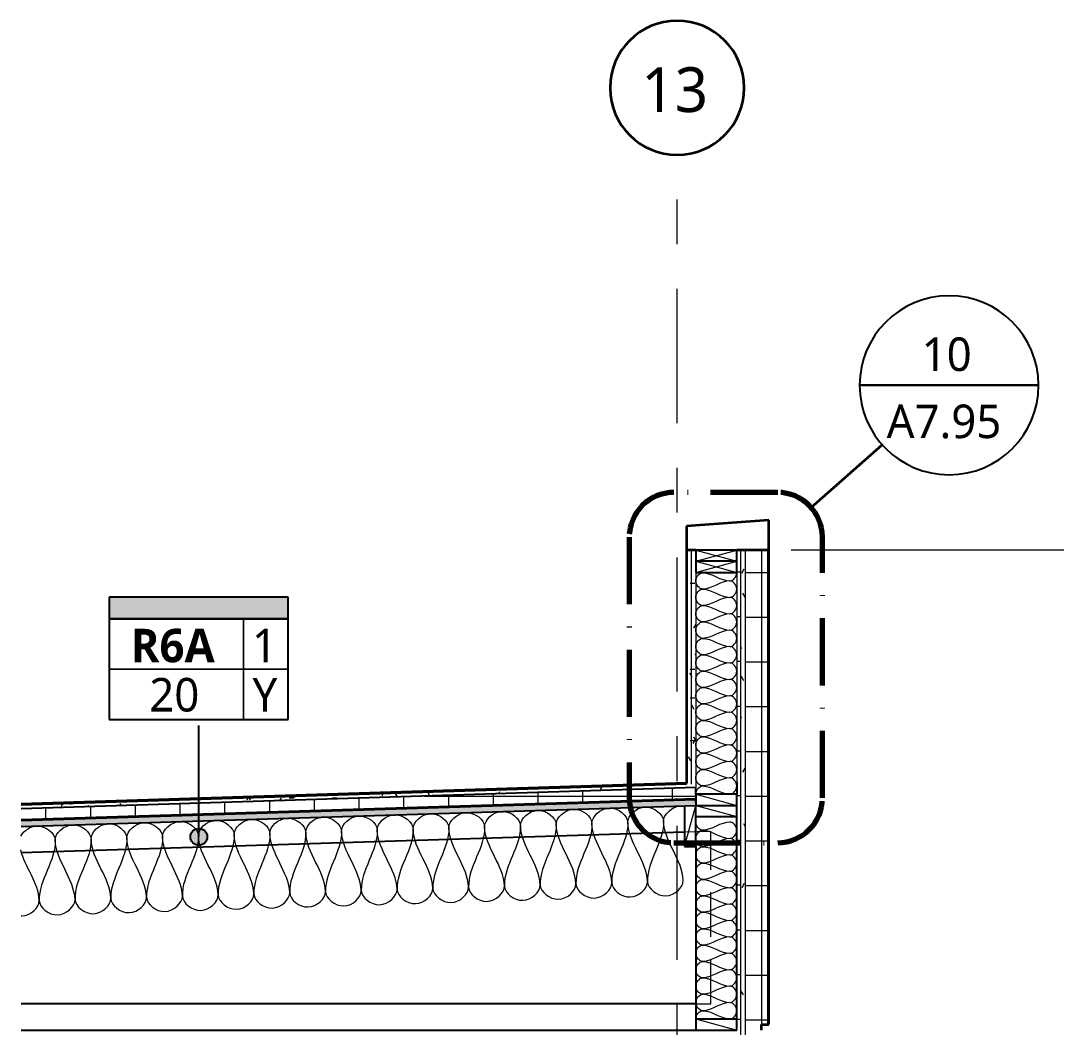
# Model space of a CAD drawing. Header units: inches. Extents: x 6 to 8416, y -388 to 6104.
# Drawn here: x 300.5 to 439.4, y 5969 to 6104 of the extents above; entities that cross this region are included whole.
import ezdxf

# ---------------------------------------------------------------- set-up
doc = ezdxf.new("R2010")
doc.units = ezdxf.units.IN
doc.header["$MEASUREMENT"] = 0
for name, pattern in [('Center 3_8_', [36, 18, -6, 6, -6]), ('Dash Dot 3_16_', [15, 9, -3, 0, -3]), ('Hidden 1_8_', [9, 6, -3])]:
    doc.linetypes.add(name, pattern=pattern)
for name, color, linetype, lineweight in [('A-ANNO-DIMS', 211, 'Continuous', 13), ('A-ANNO-DIMS-48', 211, 'Continuous', 13), ('A-ANNO-NOTE', 131, 'Continuous', 18), ('A-ANNO-SYMB', 150, 'Continuous', 13), ('A-DETL', 90, 'Continuous', 13), ('A-DETL-GENF', 92, 'Continuous', 13), ('A-ROOF', 132, 'Continuous', 18), ('A-ROOF-IDEN', 132, 'Continuous', 25), ('A-ROOF-PATT', 132, 'Continuous', 35), ('A-WALL', 113, 'Continuous', 25), ('A-WALL-PATT', 111, 'Continuous', 35), ('S-GRID', 1, 'Continuous', 13), ('S-GRID-IDEN', 1, 'Continuous', 35)]:
    doc.layers.add(name, color=color, linetype=linetype, lineweight=lineweight)
doc.styles.add('Open Sans_2', font='OpenSans-Regular.ttf', dxfattribs={"height": 6})
doc.styles.add('Open Sans_3', font='OpenSans-Regular.ttf', dxfattribs={"height": 4.5})
doc.styles.add('Open Sans_5', font='OpenSans-Regular.ttf', dxfattribs={"width": 0.88, "height": 4.5})
doc.styles.add('Open Sans_B', font='OpenSans-Bold.ttf', dxfattribs={"height": 4.5})
doc.dimstyles.new('Linear_-_3_32_', dxfattribs={"dimscale": 12, "dimtxt": 4.83561, "dimasz": 0.375, "dimexe": 0.375, "dimexo": 0.25, "dimgap": 0.125, "dimtad": 1, "dimdec": 8, "dimrnd": 0.003906, "dimzin": 3, "dimdsep": 46, "dimlunit": 4, "dimtxsty": 'Open Sans_5', "dimblk1": 'OBLIQUE', "dimblk2": 'OBLIQUE', "dimsah": 1, "dimcen": 0.09, "dimdle": 0.375, "dimadec": 3, "dimazin": 2, "dimtfac": 1, "dimtdec": 4, "dimtix": 1, "dimtmove": 0, "dimatfit": 3, "dimfxl": 1, "dimtvp": 1, "dimtfill": 1, "dimfrac": 2, "dimtolj": 1, "dimtzin": 0, "dimarcsym": 2})
pattern_1 = [(0, (441.926, 3018), (7.68, 1.92), [0.6336, -5.126, 0.6336, -5.126, -30.72]), (0, (441.926, 3018), (7.68, 1.92), [-11.52, 0.6336, -10.886, 0.6336, -5.126, -13.44]), (0, (441.926, 3018), (7.68, 1.92), [-28.8, 0.6336, -3.206, 0.6336, -8.966]), (120, (444.806, 3018.96), (-5.5027688, 5.6910751), [0.6336, -5.126, 0.6336, -5.126, -30.72]), (120, (444.806, 3018.96), (-5.5027688, 5.6910751), [-11.52, 0.6336, -10.886, 0.6336, -5.126, -13.44]), (120, (444.806, 3018.96), (-5.5027688, 5.6910751), [-28.8, 0.6336, -3.206, 0.6336, -8.966]), (240, (445.766, 3022.8), (-2.1772312, -7.6110751), [0.6336, -5.126, 0.6336, -5.126, -30.72]), (240, (445.766, 3022.8), (-2.1772312, -7.6110751), [-11.52, 0.6336, -10.886, 0.6336, -5.126, -13.44]), (240, (445.766, 3022.8), (-2.1772312, -7.6110751), [-28.8, 0.6336, -3.206, 0.6336, -8.966])]
pattern_2 = [(0, (441.926, 3018), (0, 60), [60, 0, 0, 0]), (284.036, (482.726, 3030), (59.99915, -180.000494), [12.369, -235.017]), (284.036, (480.326, 3030), (59.99915, -180.000494), [12.369, -235.017]), (284.036, (477.926, 3030), (59.99915, -180.000494), [12.369, -235.017]), (284.036, (446.726, 3042), (59.99915, -180.000494), [12.369, -235.017]), (284.036, (444.326, 3042), (59.99915, -180.000494), [12.369, -235.017]), (284.036, (441.926, 3042), (59.99915, -180.000494), [12.369, -235.017]), (284.036, (464.726, 3054), (59.99915, -180.000494), [12.369, -235.017]), (284.036, (462.326, 3054), (59.99915, -180.000494), [12.369, -235.017]), (284.036, (459.926, 3054), (59.99915, -180.000494), [12.369, -235.017]), (284.036, (482.726, 3066), (59.99915, -180.000494), [12.369, -235.017]), (284.036, (480.326, 3066), (59.99915, -180.000494), [12.369, -235.017]), (284.036, (477.926, 3066), (59.99915, -180.000494), [12.369, -235.017]), (284.036, (446.726, 3078), (59.99915, -180.000494), [12.369, -235.017]), (284.036, (444.326, 3078), (59.99915, -180.000494), [12.369, -235.017]), (284.036, (441.926, 3078), (59.99915, -180.000494), [12.369, -235.017]), (0, (441.926, 3024), (0, 60), [60, 0, 0, 0]), (0, (441.926, 3030), (0, 60), [60, 0, 0, 0]), (0, (441.926, 3036), (0, 60), [60, 0, 0, 0]), (0, (441.926, 3042), (0, 60), [60, 0, 0, 0]), (0, (441.926, 3048), (0, 60), [60, 0, 0, 0]), (0, (441.926, 3054), (0, 60), [60, 0, 0, 0]), (0, (441.926, 3060), (0, 60), [60, 0, 0, 0]), (0, (441.926, 3066), (0, 60), [60, 0, 0, 0]), (0, (441.926, 3072), (0, 60), [60, 0, 0, 0])]
pattern_3 = [(0, (441.926, 3018), (0, 6), []), (90, (441.926, 3018), (-6, 4e-16), [])]

# ---------------------------------------------------------------- blocks, each defined once
blk = doc.blocks.new('06 Nominal Cut Lumber-Top-AM - 4_ W-20165386-WALL SECTION - LOBBY CANOPY')
at = {"layer": 'A-DETL-GENF', "lineweight": 25}
for p, q in [((3815.5, 5972.125), (3725.032, 5972.125)), ((3725.032, 5968.625), (3815.5, 5968.625))]:
    blk.add_line(p, q, dxfattribs=at)
blk = doc.blocks.new('06 Nominal Cut Lumber-Top-AM - 4_ W-20165518-WALL SECTION - LOBBY CANOPY')
at = {"layer": 'A-DETL-GENF', "lineweight": 25}
blk.add_line((3725.03, 5992.44), (3814, 5995.22), dxfattribs=at)
blk = doc.blocks.new('06 Nominal Cut Lumber-Blocking-Section-AM1 - 2x6 Blocking-16986166-WALL SECTION - LOBBY CANOPY')
at = {"layer": 'A-DETL-GENF', "lineweight": 25}
for p, q in [((3815.5, 5970.125), (3815.5, 5968.625)), ((3821, 5968.625), (3821, 5970.125)), ((3815.5, 5968.625), (3821, 5968.625))]:
    blk.add_line(p, q, dxfattribs=at)
at = {"layer": 'A-DETL-GENF'}
blk.add_line((3815.5, 5970.125), (3821, 5968.625), dxfattribs=at)
blk = doc.blocks.new('06 Nominal Cut Lumber-Top-AM - 6_ W-20154921-WALL SECTION - LOBBY CANOPY')
at = {"layer": 'A-DETL-GENF', "lineweight": 25}
for p, q in [((3821, 5970.12), (3821, 5997.26)), ((3815.5, 5993.26), (3815.5, 5970.12)), ((3815.5, 5970.12), (3821, 5970.12))]:
    blk.add_line(p, q, dxfattribs=at)
blk = doc.blocks.new('06 Nominal Cut Lumber-Blocking-Section-AM1 - 2x6 Blocking-V46-WALL SECTION - LOBBY CANOPY')
at = {"layer": 'A-DETL-GENF'}
blk.add_line((3815.5, 5998.76), (3821, 5997.26), dxfattribs=at)
at = {"layer": 'A-DETL-GENF', "lineweight": 25}
for p, q in [((3821, 5997.26), (3821, 5998.76)), ((3815.5, 5997.26), (3821, 5997.26))]:
    blk.add_line(p, q, dxfattribs=at)
blk = doc.blocks.new('06 Nominal Cut Lumber-Blocking-Section-AM1 - 2x6 Blocking-V47-WALL SECTION - LOBBY CANOPY')
at = {"layer": 'A-DETL-GENF', "lineweight": 25}
for p, q in [((3815.5, 6000.26), (3815.5, 5998.76)), ((3821, 6000.26), (3815.5, 6000.26)), ((3821, 5998.76), (3821, 6000.26)), ((3815.5, 5998.76), (3821, 5998.76))]:
    blk.add_line(p, q, dxfattribs=at)
at = {"layer": 'A-DETL-GENF'}
blk.add_line((3815.5, 6000.26), (3821, 5998.76), dxfattribs=at)
blk = doc.blocks.new('06 Nominal Cut Lumber-Blocking-Section-AM1 - 2x6 Blocking-V48-WALL SECTION - LOBBY CANOPY')
at = {"layer": 'A-DETL-GENF'}
blk.add_line((3814, 5993.26), (3815.5, 5998.76), dxfattribs=at)
at = {"layer": 'A-DETL-GENF', "lineweight": 25}
for p, q in [((3814, 5998.72), (3814, 5993.26)), ((3815.5, 5993.26), (3815.5, 5998.76)), ((3814, 5993.26), (3815.5, 5993.26))]:
    blk.add_line(p, q, dxfattribs=at)
blk = doc.blocks.new('06 Plywood-Roof Sheathing-Section-AM - 3_4_-20165466-WALL SECTION - LOBBY CANOPY')
at = {"layer": 'A-DETL-GENF'}
h = blk.add_hatch(dxfattribs=at)
h.set_pattern_fill('FP_19', color=256, style=0, pattern_type=2)
h.set_pattern_definition([(1.79, (3675.581, 5993.991), (-0.062473, 1.999024), [2, 0, 0, 0]), (1.79, (3675.581, 5993.991), (-0.062473, 1.999024), [-2, 0, 0, 0, 0]), (285.826, (3676.928, 5994.434), (2.1863683, -5.9346992), [0.412, -7.834]), (285.826, (3676.848, 5994.431), (2.1863683, -5.9346992), [0.412, -7.834]), (285.826, (3676.768, 5994.429), (2.1863683, -5.9346992), [0.412, -7.834]), (285.826, (3675.716, 5994.796), (2.1863683, -5.9346992), [0.412, -7.834]), (285.826, (3675.636, 5994.794), (2.1863683, -5.9346992), [0.412, -7.834]), (285.826, (3675.556, 5994.791), (2.1863683, -5.9346992), [0.412, -7.834]), (285.826, (3676.303, 5995.215), (2.1863683, -5.9346992), [0.412, -7.834]), (285.826, (3676.223, 5995.212), (2.1863683, -5.9346992), [0.412, -7.834]), (285.826, (3676.143, 5995.21), (2.1863683, -5.9346992), [0.412, -7.834]), (285.826, (3676.89, 5995.633), (2.1863683, -5.9346992), [0.412, -7.834]), (285.826, (3676.81, 5995.631), (2.1863683, -5.9346992), [0.412, -7.834]), (285.826, (3676.73, 5995.628), (2.1863683, -5.9346992), [0.412, -7.834]), (285.826, (3675.678, 5995.996), (2.1863683, -5.9346992), [0.412, -7.834]), (285.826, (3675.598, 5995.993), (2.1863683, -5.9346992), [0.412, -7.834]), (285.826, (3675.518, 5995.991), (2.1863683, -5.9346992), [0.412, -7.834]), (1.79, (3675.575, 5994.191), (-0.062473, 1.999024), [2, 0, 0, 0]), (1.79, (3675.575, 5994.191), (-0.062473, 1.999024), [-2, 0, 0, 0, 0]), (1.79, (3675.568, 5994.391), (-0.062473, 1.999024), [2, 0, 0, 0]), (1.79, (3675.568, 5994.391), (-0.062473, 1.999024), [-2, 0, 0, 0, 0]), (1.79, (3675.562, 5994.591), (-0.062473, 1.999024), [2, 0, 0, 0]), (1.79, (3675.562, 5994.591), (-0.062473, 1.999024), [-2, 0, 0, 0, 0]), (1.79, (3675.556, 5994.791), (-0.062473, 1.999024), [2, 0, 0, 0]), (1.79, (3675.556, 5994.791), (-0.062473, 1.999024), [-2, 0, 0, 0, 0]), (1.79, (3675.55, 5994.991), (-0.062473, 1.999024), [2, 0, 0, 0]), (1.79, (3675.55, 5994.991), (-0.062473, 1.999024), [-2, 0, 0, 0, 0]), (1.79, (3675.543, 5995.191), (-0.062473, 1.999024), [2, 0, 0, 0]), (1.79, (3675.543, 5995.191), (-0.062473, 1.999024), [-2, 0, 0, 0, 0]), (1.79, (3675.537, 5995.391), (-0.062473, 1.999024), [2, 0, 0, 0]), (1.79, (3675.537, 5995.391), (-0.062473, 1.999024), [-2, 0, 0, 0, 0]), (1.79, (3675.531, 5995.591), (-0.062473, 1.999024), [2, 0, 0, 0]), (1.79, (3675.531, 5995.591), (-0.062473, 1.999024), [-2, 0, 0, 0, 0]), (1.79, (3675.525, 5995.791), (-0.062473, 1.999024), [2, 0, 0, 0]), (1.79, (3675.525, 5995.791), (-0.062473, 1.999024), [-2, 0, 0, 0, 0])])
h.paths.add_polyline_path([(3725.03, 5995.94), (3815.5, 5998.76), (3815.48, 5999.51), (3725.03, 5996.69)])
at = {"layer": 'A-DETL-GENF', "lineweight": 25}
for p, q in [((3815.48, 5999.51), (3725.03, 5996.69)), ((3725.03, 5995.94), (3815.5, 5998.76)), ((3815.48, 5999.51), (3815.5, 5998.76))]:
    blk.add_line(p, q, dxfattribs=at)
blk = doc.blocks.new('06 Nominal Cut Lumber-Section-AM1 - 2x6 Section-V49-WALL SECTION - LOBBY CANOPY')
at = {"layer": 'A-DETL-GENF', "lineweight": 25}
for p, q in [((3815.5, 6033), (3815.5, 6031.5)), ((3821, 6033), (3815.5, 6033)), ((3821, 6031.5), (3821, 6033))]:
    blk.add_line(p, q, dxfattribs=at)
at = {"layer": 'A-DETL-GENF'}
for p, q in [((3815.5, 6033), (3821, 6031.5)), ((3815.5, 6031.5), (3821, 6033))]:
    blk.add_line(p, q, dxfattribs=at)
blk = doc.blocks.new('06 Nominal Cut Lumber-Section-AM1 - 2x6 Section-V36-WALL SECTION - LOBBY CANOPY')
at = {"layer": 'A-DETL-GENF', "lineweight": 25}
for p, q in [((3815.5, 5733.125), (3815.5, 5731.625)), ((3821, 5733.125), (3815.5, 5733.125)), ((3821, 5731.625), (3821, 5733.125)), ((3815.5, 5731.625), (3821, 5731.625))]:
    blk.add_line(p, q, dxfattribs=at)
at = {"layer": 'A-DETL-GENF'}
for p, q in [((3815.5, 5733.125), (3821, 5731.625)), ((3815.5, 5731.625), (3821, 5733.125))]:
    blk.add_line(p, q, dxfattribs=at)
blk = doc.blocks.new('Grid - AN Grid Head-AM-799031-WALL SECTION - LOBBY CANOPY')
at = {"layer": 'S-GRID-IDEN'}
for start, end in [(0, 180), (180, 0)]:
    blk.add_arc((3813, 6095), 9, start, end, dxfattribs=at)
blk = doc.blocks.new('ASM TAG - Roof-AM - Assembly-1637883-WALL SECTION - LOBBY CANOPY')
at = {"layer": 'A-ROOF-IDEN', "lineweight": 13}
blk.add_hatch(color=256, dxfattribs=at).paths.add_polyline_path([(3760.86, 6026.7), (3760.86, 6023.78), (3736.86, 6023.78), (3736.86, 6026.7)])
blk.add_hatch(color=256, dxfattribs=at).paths.add_polyline_path([(3760.86, 6026.7), (3760.86, 6023.78), (3736.86, 6023.78), (3736.86, 6026.7)])
at = {"layer": 'A-ROOF-IDEN'}
for p, q in [((3760.86, 6026.7), (3736.86, 6026.7)), ((3736.86, 6026.7), (3736.86, 6023.78)), ((3760.86, 6026.7), (3736.86, 6026.7)), ((3736.86, 6026.7), (3736.86, 6023.78)), ((3760.86, 6023.78), (3760.86, 6026.7)), ((3760.86, 6023.78), (3760.86, 6026.7)), ((3736.86, 6023.78), (3760.86, 6023.78)), ((3736.86, 6023.78), (3760.86, 6023.78)), ((3754.86, 6023.78), (3736.86, 6023.78)), ((3736.86, 6023.78), (3736.86, 6017.03)), ((3736.86, 6023.78), (3736.86, 6010.28)), ((3760.86, 6023.78), (3754.86, 6023.78)), ((3760.86, 6017.03), (3760.86, 6023.78)), ((3760.86, 6010.28), (3760.86, 6023.78)), ((3736.86, 6017.03), (3736.86, 6010.28)), ((3760.86, 6010.28), (3760.86, 6017.03)), ((3736.86, 6010.28), (3754.86, 6010.28)), ((3736.86, 6010.28), (3760.86, 6010.28)), ((3754.86, 6010.28), (3760.86, 6010.28))]:
    blk.add_line(p, q, dxfattribs=at)
at = {"layer": 'A-ROOF-IDEN', "lineweight": 13}
for p, q in [((3754.86, 6017.03), (3754.86, 6023.78)), ((3754.86, 6023.78), (3754.86, 6017.03)), ((3754.86, 6010.28), (3754.86, 6023.78)), ((3736.86, 6017.03), (3754.86, 6017.03)), ((3754.86, 6017.03), (3736.86, 6017.03)), ((3736.86, 6017.03), (3760.86, 6017.03)), ((3754.86, 6010.28), (3754.86, 6017.03)), ((3754.86, 6017.03), (3760.86, 6017.03)), ((3760.86, 6017.03), (3754.86, 6017.03)), ((3754.86, 6017.03), (3754.86, 6010.28))]:
    blk.add_line(p, q, dxfattribs=at)
blk = doc.blocks.new('Drafting View - CDs-920680-WALL SECTION - LOBBY CANOPY')
at = {"layer": 'A-ANNO-NOTE', "lineweight": 25}
for p, q in [((3837.46, 6055.1), (3861.46, 6055.1)), ((3861.46, 6055.1), (3837.46, 6055.1))]:
    blk.add_line(p, q, dxfattribs=at)
for start, end in [(0, 180), (180, 0)]:
    blk.add_arc((3849.46, 6055.1), 12, start, end, dxfattribs=at)
blk = doc.blocks.new('DIMBLOCK7-WALL SECTION - LOBBY CANOPY')
at = {"layer": 'A-ANNO-DIMS-48'}
for p, q in [((533.93, 6037.5), (533.93, 5992.5)), ((533.93, 6033), (403.87, 6033)), ((533.93, 6033), (538.43, 6033)), ((533.93, 5997), (526.69, 5997)), ((533.93, 5997), (538.43, 5997))]:
    blk.add_line(p, q, dxfattribs=at)
at = {"layer": 'A-ANNO-DIMS-48', "lineweight": 50}
for p, q in [((533.93, 6033), (531.68, 6035.25)), ((533.93, 6033), (536.18, 6030.75)), ((533.93, 5997), (531.68, 5999.25)), ((533.93, 5997), (536.18, 5994.75))]:
    blk.add_line(p, q, dxfattribs=at)
at = {"layer": 'A-ANNO-DIMS-48', "color": 0, "insert": (526.38, 6007.96), "char_height": 4.5, "width": 16.8901, "attachment_point": 1, "rotation": 90, "line_spacing_factor": 1.151336, "style": 'Open Sans_5', "bg_fill": 3, "box_fill_scale": 1.25, "bg_fill_color": 256, "bg_fill_true_color": 13158600, "bg_fill_transparency": 0}
blk.add_mtext('3\' - 0"', dxfattribs=at)
blk = doc.blocks.new('_Oblique')
at = {"color": 0, "linetype": 'ByBlock', "lineweight": -2}
blk.add_line((-0.5, -0.5), (0.5, 0.5), dxfattribs=at)

msp = doc.modelspace()

# ---------------------------------------------------------------- hatches: boundary and pattern name
at = {"layer": 'A-ROOF-IDEN'}
h = msp.add_hatch(color=256, dxfattribs=at)
edge = h.paths.add_edge_path()
edge.add_arc((324.42539914, 5994.53415401), 1.125, 0, 360)
at = {"layer": 'A-ROOF-PATT'}
msp.add_hatch(color=256, dxfattribs=at).paths.add_polyline_path([(300.59396077, 5998.81343898), (389.81196077, 6001.60150148), (389.81196077, 6001.7265625), (300.59396077, 5998.93603551), (300.59396077, 5998.84795621)])
at = {"layer": 'A-ROOF-PATT', "lineweight": 13}
h = msp.add_hatch(dxfattribs=at)
h.set_pattern_fill('FP_16', color=256, style=0, pattern_type=2)
h.set_pattern_definition(pattern_1)
h.paths.add_polyline_path([(300.59396077, 5998.3131949), (390.43696077, 6001.12078865), (390.43696077, 6001.62103273), (300.59396077, 5998.81343898), (300.59396077, 5998.67537007)])
h = msp.add_hatch(dxfattribs=at)
h.set_pattern_fill('FP_14', color=256, style=0, pattern_type=2)
h.set_pattern_definition(pattern_3)
h.paths.add_polyline_path([(300.59396077, 5996.81246266), (391.06196077, 5999.63958766), (391.06196077, 6001.1403199), (300.59396077, 5998.3131949), (300.59396077, 5997.89689143)])
h = msp.add_hatch(dxfattribs=at)
h.set_pattern_fill('FP_15', color=256, style=0, pattern_type=2)
h.set_pattern_definition(pattern_2)
h.paths.add_polyline_path([(391.06196077, 5998.76416051), (391.06196077, 5999.51452664), (391.0385347, 5999.51379457), (391.05835294, 5998.87961079)])
at = {"layer": 'A-WALL-PATT', "lineweight": 13}
h = msp.add_hatch(dxfattribs=at)
h.set_pattern_fill('FP_16', color=256, style=0, pattern_type=2)
h.set_pattern_definition(pattern_1)
h.paths.add_polyline_path([(389.81196077, 6001.60150148), (390.43696077, 6001.62103273), (390.43696077, 6033), (389.81196077, 6033), (389.81196077, 6001.7265625)])
h = msp.add_hatch(dxfattribs=at)
h.set_pattern_fill('FP_16', color=256, style=0, pattern_type=2)
h.set_pattern_definition(pattern_1)
h.paths.add_polyline_path([(390.43696077, 6001.12078865), (391.06196077, 6001.1403199), (391.06196077, 6033), (390.43696077, 6033), (390.43696077, 6001.62103273)])
h = msp.add_hatch(dxfattribs=at)
h.set_pattern_fill('FP_15', color=256, style=0, pattern_type=2)
h.set_pattern_definition(pattern_2)
h.paths.add_polyline_path([(397.06196077, 5968.625), (397.06196077, 6033), (396.56196077, 6033), (396.56196077, 5968.625)])
h = msp.add_hatch(dxfattribs=at)
h.set_pattern_fill('FP_16', color=256, style=0, pattern_type=2)
h.set_pattern_definition(pattern_1)
h.paths.add_polyline_path([(397.68696077, 5968.625), (397.68696077, 6033), (397.06196077, 6033), (397.06196077, 5968.625)])
h = msp.add_hatch(dxfattribs=at)
h.set_pattern_fill('FP_14', color=256, style=0, pattern_type=2)
h.set_pattern_definition(pattern_3)
h.paths.add_polyline_path([(399.87446077, 5968.625), (399.87446077, 5969.375), (400.68696077, 5969.375), (400.68696077, 6033), (397.68696077, 6033), (397.68696077, 5968.625), (399.32996077, 5968.625)])
h = msp.add_hatch(dxfattribs=at)
h.set_pattern_fill('FP_16', color=256, style=0, pattern_type=2)
h.set_pattern_definition(pattern_1)
h.paths.add_polyline_path([(400.87446077, 5969.375), (400.87446077, 6033), (400.68696077, 6033), (400.68696077, 5969.375)])

# ---------------------------------------------------------------- linework, layer by layer
at = {"layer": 'A-ANNO-SYMB', "lineweight": 35}
msp.add_line((406.53238574, 6038.7139281), (416.03992943, 6047.13988098), dxfattribs=at)
at = {"layer": 'A-ANNO-SYMB', "linetype": 'Dash Dot 3_16_', "lineweight": 70}
for p, q in [((402.04202557, 6040.73439727), (388.13021716, 6040.73439727)), ((382.13021716, 6034.73439727), (382.13021716, 5999.75891058)), ((408.04202557, 5999.75891058), (408.04202557, 6034.73439727)), ((388.13021716, 5993.75891058), (402.04202557, 5993.75891058))]:
    msp.add_line(p, q, dxfattribs=at)
for centre, start, end in [((388.13021716, 6034.73439727), 90, 180), ((402.04202557, 6034.73439727), 0, 90), ((388.13021716, 5999.75891058), 180, 270), ((402.04202557, 5999.75891058), 270, 0)]:
    msp.add_arc(centre, 6, start, end, dxfattribs=at)
at = {"layer": 'A-DETL', "linetype": 'Hidden 1_8_'}
for p, q in [((389.44650725, 5995.21196902), (393.06196077, 5995.32495195)), ((393.06196077, 5972.125), (393.06196077, 5995.32495195)), ((391.06196077, 5972.125), (393.06196077, 5972.125))]:
    msp.add_line(p, q, dxfattribs=at)
at = {"layer": 'A-DETL'}
for points in [[(391.97862743, 6027.76416051), (391.54650662, 6027.76416051), (390.57741491, 6028.86416051), (391.54650662, 6029.96416051), (391.97862743, 6029.96416051)], [(391.97862743, 6029.96416051), (393.23846526, 6029.96416051), (394.38545627, 6028.86416051), (395.6452941, 6028.86416051)], [(395.6452941, 6028.86416051), (396.07741491, 6028.86416051), (396.56196077, 6029.44561554), (396.56196077, 6029.96416051)], [(391.97862743, 6025.56416051), (391.54650662, 6025.56416051), (390.57741491, 6026.66416051), (391.54650662, 6027.76416051), (391.97862743, 6027.76416051)], [(395.6452941, 6028.86416051), (394.38545627, 6028.86416051), (393.23846526, 6027.76416051), (391.97862743, 6027.76416051)], [(391.97862743, 6027.76416051), (393.23846526, 6027.76416051), (394.38545627, 6026.66416051), (395.6452941, 6026.66416051)], [(395.6452941, 6026.66416051), (396.07741491, 6026.66416051), (397.04650662, 6027.76416051), (396.07741491, 6028.86416051), (395.6452941, 6028.86416051)], [(395.6452941, 6026.66416051), (394.38545627, 6026.66416051), (393.23846526, 6025.56416051), (391.97862743, 6025.56416051)], [(395.6452941, 6024.46416051), (396.07741491, 6024.46416051), (397.04650662, 6025.56416051), (396.07741491, 6026.66416051), (395.6452941, 6026.66416051)], [(391.97862743, 6023.36416051), (391.54650662, 6023.36416051), (390.57741491, 6024.46416051), (391.54650662, 6025.56416051), (391.97862743, 6025.56416051)], [(391.97862743, 6025.56416051), (393.23846526, 6025.56416051), (394.38545627, 6024.46416051), (395.6452941, 6024.46416051)], [(395.6452941, 6024.46416051), (394.38545627, 6024.46416051), (393.23846526, 6023.36416051), (391.97862743, 6023.36416051)], [(395.6452941, 6022.26416051), (396.07741491, 6022.26416051), (397.04650662, 6023.36416051), (396.07741491, 6024.46416051), (395.6452941, 6024.46416051)], [(391.97862743, 6021.16416051), (391.54650662, 6021.16416051), (390.57741491, 6022.26416051), (391.54650662, 6023.36416051), (391.97862743, 6023.36416051)], [(391.97862743, 6023.36416051), (393.23846526, 6023.36416051), (394.38545627, 6022.26416051), (395.6452941, 6022.26416051)], [(395.6452941, 6022.26416051), (394.38545627, 6022.26416051), (393.23846526, 6021.16416051), (391.97862743, 6021.16416051)], [(395.6452941, 6020.06416051), (396.07741491, 6020.06416051), (397.04650662, 6021.16416051), (396.07741491, 6022.26416051), (395.6452941, 6022.26416051)], [(391.97862743, 6018.96416051), (391.54650662, 6018.96416051), (390.57741491, 6020.06416051), (391.54650662, 6021.16416051), (391.97862743, 6021.16416051)], [(391.97862743, 6021.16416051), (393.23846526, 6021.16416051), (394.38545627, 6020.06416051), (395.6452941, 6020.06416051)], [(395.6452941, 6020.06416051), (394.38545627, 6020.06416051), (393.23846526, 6018.96416051), (391.97862743, 6018.96416051)], [(395.6452941, 6017.86416051), (396.07741491, 6017.86416051), (397.04650662, 6018.96416051), (396.07741491, 6020.06416051), (395.6452941, 6020.06416051)], [(391.97862743, 6016.76416051), (391.54650662, 6016.76416051), (390.57741491, 6017.86416051), (391.54650662, 6018.96416051), (391.97862743, 6018.96416051)], [(391.97862743, 6018.96416051), (393.23846526, 6018.96416051), (394.38545627, 6017.86416051), (395.6452941, 6017.86416051)], [(395.6452941, 6017.86416051), (394.38545627, 6017.86416051), (393.23846526, 6016.76416051), (391.97862743, 6016.76416051)], [(395.6452941, 6015.66416051), (396.07741491, 6015.66416051), (397.04650662, 6016.76416051), (396.07741491, 6017.86416051), (395.6452941, 6017.86416051)], [(391.97862743, 6014.56416051), (391.54650662, 6014.56416051), (390.57741491, 6015.66416051), (391.54650662, 6016.76416051), (391.97862743, 6016.76416051)], [(391.97862743, 6016.76416051), (393.23846526, 6016.76416051), (394.38545627, 6015.66416051), (395.6452941, 6015.66416051)], [(395.6452941, 6015.66416051), (394.38545627, 6015.66416051), (393.23846526, 6014.56416051), (391.97862743, 6014.56416051)], [(395.6452941, 6013.46416051), (396.07741491, 6013.46416051), (397.04650662, 6014.56416051), (396.07741491, 6015.66416051), (395.6452941, 6015.66416051)], [(391.97862743, 6012.36416051), (391.54650662, 6012.36416051), (390.57741491, 6013.46416051), (391.54650662, 6014.56416051), (391.97862743, 6014.56416051)], [(391.97862743, 6014.56416051), (393.23846526, 6014.56416051), (394.38545627, 6013.46416051), (395.6452941, 6013.46416051)], [(391.97862743, 6010.16416051), (391.54650662, 6010.16416051), (390.57741491, 6011.26416051), (391.54650662, 6012.36416051), (391.97862743, 6012.36416051)], [(395.6452941, 6013.46416051), (394.38545627, 6013.46416051), (393.23846526, 6012.36416051), (391.97862743, 6012.36416051)], [(391.97862743, 6012.36416051), (393.23846526, 6012.36416051), (394.38545627, 6011.26416051), (395.6452941, 6011.26416051)], [(395.6452941, 6011.26416051), (396.07741491, 6011.26416051), (397.04650662, 6012.36416051), (396.07741491, 6013.46416051), (395.6452941, 6013.46416051)], [(395.6452941, 6011.26416051), (394.38545627, 6011.26416051), (393.23846526, 6010.16416051), (391.97862743, 6010.16416051)], [(395.6452941, 6009.06416051), (396.07741491, 6009.06416051), (397.04650662, 6010.16416051), (396.07741491, 6011.26416051), (395.6452941, 6011.26416051)], [(391.97862743, 6007.96416051), (391.54650662, 6007.96416051), (390.57741491, 6009.06416051), (391.54650662, 6010.16416051), (391.97862743, 6010.16416051)], [(391.97862743, 6010.16416051), (393.23846526, 6010.16416051), (394.38545627, 6009.06416051), (395.6452941, 6009.06416051)], [(395.6452941, 6009.06416051), (394.38545627, 6009.06416051), (393.23846526, 6007.96416051), (391.97862743, 6007.96416051)], [(395.6452941, 6006.86416051), (396.07741491, 6006.86416051), (397.04650662, 6007.96416051), (396.07741491, 6009.06416051), (395.6452941, 6009.06416051)], [(391.97862743, 6005.76416051), (391.54650662, 6005.76416051), (390.57741491, 6006.86416051), (391.54650662, 6007.96416051), (391.97862743, 6007.96416051)], [(391.97862743, 6007.96416051), (393.23846526, 6007.96416051), (394.38545627, 6006.86416051), (395.6452941, 6006.86416051)], [(395.6452941, 6006.86416051), (394.38545627, 6006.86416051), (393.23846526, 6005.76416051), (391.97862743, 6005.76416051)], [(395.6452941, 6004.66416051), (396.07741491, 6004.66416051), (397.04650662, 6005.76416051), (396.07741491, 6006.86416051), (395.6452941, 6006.86416051)], [(391.97862743, 6003.56416051), (391.54650662, 6003.56416051), (390.57741491, 6004.66416051), (391.54650662, 6005.76416051), (391.97862743, 6005.76416051)], [(391.97862743, 6005.76416051), (393.23846526, 6005.76416051), (394.38545627, 6004.66416051), (395.6452941, 6004.66416051)], [(395.6452941, 6004.66416051), (394.38545627, 6004.66416051), (393.23846526, 6003.56416051), (391.97862743, 6003.56416051)], [(395.6452941, 6002.46416051), (396.07741491, 6002.46416051), (397.04650662, 6003.56416051), (396.07741491, 6004.66416051), (395.6452941, 6004.66416051)], [(391.97862743, 6001.36416051), (391.54650662, 6001.36416051), (390.57741491, 6002.46416051), (391.54650662, 6003.56416051), (391.97862743, 6003.56416051)], [(391.97862743, 6003.56416051), (393.23846526, 6003.56416051), (394.38545627, 6002.46416051), (395.6452941, 6002.46416051)], [(391.06196077, 6000.26416051), (391.06196077, 6000.78270549), (391.54650662, 6001.36416051), (391.97862743, 6001.36416051)], [(395.6452941, 6002.46416051), (394.38545627, 6002.46416051), (393.23846526, 6001.36416051), (391.97862743, 6001.36416051)], [(391.97862743, 6001.36416051), (393.23846526, 6001.36416051), (394.38545627, 6000.26416051), (395.6452941, 6000.26416051)], [(395.6452941, 6000.26416051), (396.07741491, 6000.26416051), (397.04650662, 6001.36416051), (396.07741491, 6002.46416051), (395.6452941, 6002.46416051)], [(377.14375511, 5996.32824026), (377.1143067, 5997.27058929), (379.44709349, 5999.45890295), (381.91196466, 5997.4205161), (381.94141307, 5996.47816707)], [(381.94141307, 5996.47816707), (381.91196466, 5997.4205161), (384.24475145, 5999.60882976), (386.70962263, 5997.57044291), (386.73907104, 5996.62809389)], [(386.73907104, 5996.62809389), (386.70962263, 5997.57044291), (387.94461169, 5998.66674336), (389.07543051, 5998.70208144)], [(333.96483342, 5994.97889896), (333.93538501, 5995.92124798), (336.2681718, 5998.10956165), (338.73304298, 5996.07117479), (338.76249138, 5995.12882577)], [(338.76249138, 5995.12882577), (338.73304298, 5996.07117479), (341.06582976, 5998.25948846), (343.53070094, 5996.22110161), (343.56014935, 5995.27875258)], [(343.56014935, 5995.27875258), (343.53070094, 5996.22110161), (345.86348773, 5998.40941527), (348.32835891, 5996.37102842), (348.35780731, 5995.42867939)], [(348.35780731, 5995.42867939), (348.32835891, 5996.37102842), (350.66114569, 5998.55934208), (353.12601687, 5996.52095523), (353.15546528, 5995.57860621)], [(353.15546528, 5995.57860621), (353.12601687, 5996.52095523), (355.45880366, 5998.70926889), (357.92367484, 5996.67088204), (357.95312325, 5995.72853302)], [(357.95312325, 5995.72853302), (357.92367484, 5996.67088204), (360.25646163, 5998.8591957), (362.7213328, 5996.82080885), (362.75078121, 5995.87845983)], [(362.75078121, 5995.87845983), (362.7213328, 5996.82080885), (365.05411959, 5999.00912252), (367.51899077, 5996.97073566), (367.54843918, 5996.02838664)], [(367.54843918, 5996.02838664), (367.51899077, 5996.97073566), (369.85177756, 5999.15904933), (372.31664873, 5997.12066247), (372.34609714, 5996.17831345)], [(372.34609714, 5996.17831345), (372.31664873, 5997.12066247), (374.64943552, 5999.30897614), (377.1143067, 5997.27058929), (377.14375511, 5996.32824026)], [(305.17888563, 5994.07933809), (305.14943722, 5995.02168711), (307.48222401, 5997.21000078), (309.94709519, 5995.17161393), (309.97654359, 5994.2292649)], [(309.97654359, 5994.2292649), (309.94709519, 5995.17161393), (312.27988197, 5997.35992759), (314.74475315, 5995.32154074), (314.77420156, 5994.37919171)], [(314.77420156, 5994.37919171), (314.74475315, 5995.32154074), (317.07753994, 5997.5098544), (319.54241112, 5995.47146755), (319.57185952, 5994.52911853)], [(319.57185952, 5994.52911853), (319.54241112, 5995.47146755), (321.8751979, 5997.65978121), (324.34006908, 5995.62139436), (324.36951749, 5994.67904534)], [(324.36951749, 5994.67904534), (324.34006908, 5995.62139436), (326.67285587, 5997.80970802), (329.13772705, 5995.77132117), (329.16717545, 5994.82897215)], [(329.16717545, 5994.82897215), (329.13772705, 5995.77132117), (331.47051383, 5997.95963484), (333.93538501, 5995.92124798), (333.96483342, 5994.97889896)], [(357.95312325, 5995.72853302), (358.03897937, 5992.98113711), (355.71831616, 5990.40486891), (355.80417228, 5987.657473)], [(360.60183025, 5987.80739981), (360.51597412, 5990.55479572), (358.03897937, 5992.98113711), (357.95312325, 5995.72853302)], [(362.75078121, 5995.87845983), (362.83663733, 5993.13106392), (360.51597412, 5990.55479572), (360.60183025, 5987.80739981)], [(365.39948821, 5987.95732663), (365.31363209, 5990.70472253), (362.83663733, 5993.13106392), (362.75078121, 5995.87845983)], [(367.54843918, 5996.02838664), (367.6342953, 5993.28099073), (365.31363209, 5990.70472253), (365.39948821, 5987.95732663)], [(370.19714618, 5988.10725344), (370.11129006, 5990.85464935), (367.6342953, 5993.28099073), (367.54843918, 5996.02838664)], [(372.34609714, 5996.17831345), (372.43195326, 5993.43091754), (370.11129006, 5990.85464935), (370.19714618, 5988.10725344)], [(374.99480414, 5988.25718025), (374.90894802, 5991.00457616), (372.43195326, 5993.43091754), (372.34609714, 5996.17831345)], [(377.14375511, 5996.32824026), (377.22961123, 5993.58084435), (374.90894802, 5991.00457616), (374.99480414, 5988.25718025)], [(379.79246211, 5988.40710706), (379.70660599, 5991.15450297), (377.22961123, 5993.58084435), (377.14375511, 5996.32824026)], [(381.94141307, 5996.47816707), (382.02726919, 5993.73077116), (379.70660599, 5991.15450297), (379.79246211, 5988.40710706)], [(384.59012007, 5988.55703387), (384.50426395, 5991.30442978), (382.02726919, 5993.73077116), (381.94141307, 5996.47816707)], [(386.73907104, 5996.62809389), (386.82492716, 5993.88069798), (384.50426395, 5991.30442978), (384.59012007, 5988.55703387)], [(389.38777804, 5988.70696068), (389.30192192, 5991.45435659), (386.82492716, 5993.88069798), (386.73907104, 5996.62809389)], [(391.97862743, 5995.425), (391.54650662, 5995.425), (391.06196077, 5996.00645503), (391.06196077, 5996.525)], [(395.6452941, 5996.525), (394.38545627, 5996.525), (393.23846526, 5995.425), (391.97862743, 5995.425)], [(395.6452941, 5994.325), (396.07741491, 5994.325), (397.04650662, 5995.425), (396.07741491, 5996.525), (395.6452941, 5996.525)], [(309.97654359, 5994.2292649), (310.06239972, 5991.48186899), (307.74173651, 5988.9056008), (307.82759263, 5986.15820489)], [(312.62525059, 5986.3081317), (312.53939447, 5989.05552761), (310.06239972, 5991.48186899), (309.97654359, 5994.2292649)], [(314.77420156, 5994.37919171), (314.86005768, 5991.63179581), (312.53939447, 5989.05552761), (312.62525059, 5986.3081317)], [(317.42290856, 5986.45805851), (317.33705244, 5989.20545442), (314.86005768, 5991.63179581), (314.77420156, 5994.37919171)], [(319.57185952, 5994.52911853), (319.65771565, 5991.78172262), (317.33705244, 5989.20545442), (317.42290856, 5986.45805851)], [(322.22056653, 5986.60798532), (322.1347104, 5989.35538123), (319.65771565, 5991.78172262), (319.57185952, 5994.52911853)], [(324.36951749, 5994.67904534), (324.45537361, 5991.93164943), (322.1347104, 5989.35538123), (322.22056653, 5986.60798532)], [(327.01822449, 5986.75791213), (326.93236837, 5989.50530804), (324.45537361, 5991.93164943), (324.36951749, 5994.67904534)], [(329.16717545, 5994.82897215), (329.25303158, 5992.08157624), (326.93236837, 5989.50530804), (327.01822449, 5986.75791213)], [(331.81588246, 5986.90783895), (331.73002633, 5989.65523485), (329.25303158, 5992.08157624), (329.16717545, 5994.82897215)], [(333.96483342, 5994.97889896), (334.05068954, 5992.23150305), (331.73002633, 5989.65523485), (331.81588246, 5986.90783895)], [(336.61354042, 5987.05776576), (336.5276843, 5989.80516167), (334.05068954, 5992.23150305), (333.96483342, 5994.97889896)], [(338.76249138, 5995.12882577), (338.84834751, 5992.38142986), (336.5276843, 5989.80516167), (336.61354042, 5987.05776576)], [(341.41119839, 5987.20769257), (341.32534226, 5989.95508848), (338.84834751, 5992.38142986), (338.76249138, 5995.12882577)], [(343.56014935, 5995.27875258), (343.64600547, 5992.53135667), (341.32534226, 5989.95508848), (341.41119839, 5987.20769257)], [(346.20885635, 5987.35761938), (346.12300023, 5990.10501529), (343.64600547, 5992.53135667), (343.56014935, 5995.27875258)], [(348.35780731, 5995.42867939), (348.44366344, 5992.68128348), (346.12300023, 5990.10501529), (346.20885635, 5987.35761938)], [(351.00651432, 5987.50754619), (350.92065819, 5990.2549421), (348.44366344, 5992.68128348), (348.35780731, 5995.42867939)], [(353.15546528, 5995.57860621), (353.2413214, 5992.8312103), (350.92065819, 5990.2549421), (351.00651432, 5987.50754619)], [(355.80417228, 5987.657473), (355.71831616, 5990.40486891), (353.2413214, 5992.8312103), (353.15546528, 5995.57860621)], [(391.97862743, 5993.225), (391.54650662, 5993.225), (390.57741491, 5994.325), (391.54650662, 5995.425), (391.97862743, 5995.425)], [(391.97862743, 5995.425), (393.23846526, 5995.425), (394.38545627, 5994.325), (395.6452941, 5994.325)], [(395.6452941, 5994.325), (394.38545627, 5994.325), (393.23846526, 5993.225), (391.97862743, 5993.225)], [(395.6452941, 5992.125), (396.07741491, 5992.125), (397.04650662, 5993.225), (396.07741491, 5994.325), (395.6452941, 5994.325)], [(305.17888563, 5994.07933809), (305.26474175, 5991.33194218), (302.94407854, 5988.75567399), (303.02993466, 5986.00827808)], [(307.82759263, 5986.15820489), (307.74173651, 5988.9056008), (305.26474175, 5991.33194218), (305.17888563, 5994.07933809)], [(391.97862743, 5991.025), (391.54650662, 5991.025), (390.57741491, 5992.125), (391.54650662, 5993.225), (391.97862743, 5993.225)], [(391.97862743, 5993.225), (393.23846526, 5993.225), (394.38545627, 5992.125), (395.6452941, 5992.125)], [(303.02993466, 5986.00827808), (302.95624704, 5988.36628194), (301.12118661, 5990.48778898), (300.54821561, 5992.77875483)], [(395.6452941, 5992.125), (394.38545627, 5992.125), (393.23846526, 5991.025), (391.97862743, 5991.025)], [(395.6452941, 5989.925), (396.07741491, 5989.925), (397.04650662, 5991.025), (396.07741491, 5992.125), (395.6452941, 5992.125)], [(391.97862743, 5988.825), (391.54650662, 5988.825), (390.57741491, 5989.925), (391.54650662, 5991.025), (391.97862743, 5991.025)], [(391.97862743, 5991.025), (393.23846526, 5991.025), (394.38545627, 5989.925), (395.6452941, 5989.925)], [(384.59012007, 5988.55703387), (384.61956848, 5987.61468485), (387.08443966, 5985.57629799), (389.41722645, 5987.76461166), (389.38777804, 5988.70696068)], [(391.97862743, 5986.625), (391.54650662, 5986.625), (390.57741491, 5987.725), (391.54650662, 5988.825), (391.97862743, 5988.825)], [(395.6452941, 5989.925), (394.38545627, 5989.925), (393.23846526, 5988.825), (391.97862743, 5988.825)], [(391.97862743, 5988.825), (393.23846526, 5988.825), (394.38545627, 5987.725), (395.6452941, 5987.725)], [(395.6452941, 5987.725), (396.07741491, 5987.725), (397.04650662, 5988.825), (396.07741491, 5989.925), (395.6452941, 5989.925)], [(341.41119839, 5987.20769257), (341.44064679, 5986.26534355), (343.90551797, 5984.22695669), (346.23830476, 5986.41527036), (346.20885635, 5987.35761938)], [(346.20885635, 5987.35761938), (346.23830476, 5986.41527036), (348.70317594, 5984.3768835), (351.03596272, 5986.56519717), (351.00651432, 5987.50754619)], [(351.00651432, 5987.50754619), (351.03596272, 5986.56519717), (353.5008339, 5984.52681032), (355.83362069, 5986.71512398), (355.80417228, 5987.657473)], [(355.80417228, 5987.657473), (355.83362069, 5986.71512398), (358.29849187, 5984.67673713), (360.63127865, 5986.86505079), (360.60183025, 5987.80739981)], [(360.60183025, 5987.80739981), (360.63127865, 5986.86505079), (363.09614983, 5984.82666394), (365.42893662, 5987.0149776), (365.39948821, 5987.95732663)], [(365.39948821, 5987.95732663), (365.42893662, 5987.0149776), (367.8938078, 5984.97659075), (370.22659458, 5987.16490441), (370.19714618, 5988.10725344)], [(370.19714618, 5988.10725344), (370.22659458, 5987.16490441), (372.69146576, 5985.12651756), (375.02425255, 5987.31483123), (374.99480414, 5988.25718025)], [(374.99480414, 5988.25718025), (375.02425255, 5987.31483123), (377.48912373, 5985.27644437), (379.82191051, 5987.46475804), (379.79246211, 5988.40710706)], [(379.79246211, 5988.40710706), (379.82191051, 5987.46475804), (382.28678169, 5985.42637118), (384.61956848, 5987.61468485), (384.59012007, 5988.55703387)], [(395.6452941, 5987.725), (394.38545627, 5987.725), (393.23846526, 5986.625), (391.97862743, 5986.625)], [(395.6452941, 5985.525), (396.07741491, 5985.525), (397.04650662, 5986.625), (396.07741491, 5987.725), (395.6452941, 5987.725)], [(303.02993466, 5986.00827808), (303.05938307, 5985.06592905), (305.52425425, 5983.0275422), (307.85704104, 5985.21585587), (307.82759263, 5986.15820489)], [(307.82759263, 5986.15820489), (307.85704104, 5985.21585587), (310.32191221, 5983.17746901), (312.654699, 5985.36578268), (312.62525059, 5986.3081317)], [(312.62525059, 5986.3081317), (312.654699, 5985.36578268), (315.11957018, 5983.32739582), (317.45235697, 5985.51570949), (317.42290856, 5986.45805851)], [(317.42290856, 5986.45805851), (317.45235697, 5985.51570949), (319.91722815, 5983.47732264), (322.25001493, 5985.6656363), (322.22056653, 5986.60798532)], [(322.22056653, 5986.60798532), (322.25001493, 5985.6656363), (324.71488611, 5983.62724945), (327.0476729, 5985.81556311), (327.01822449, 5986.75791213)], [(327.01822449, 5986.75791213), (327.0476729, 5985.81556311), (329.51254408, 5983.77717626), (331.84533086, 5985.96548992), (331.81588246, 5986.90783895)], [(331.81588246, 5986.90783895), (331.84533086, 5985.96548992), (334.31020204, 5983.92710307), (336.64298883, 5986.11541673), (336.61354042, 5987.05776576)], [(336.61354042, 5987.05776576), (336.64298883, 5986.11541673), (339.10786001, 5984.07702988), (341.44064679, 5986.26534355), (341.41119839, 5987.20769257)], [(391.97862743, 5984.425), (391.54650662, 5984.425), (390.57741491, 5985.525), (391.54650662, 5986.625), (391.97862743, 5986.625)], [(391.97862743, 5986.625), (393.23846526, 5986.625), (394.38545627, 5985.525), (395.6452941, 5985.525)], [(395.6452941, 5985.525), (394.38545627, 5985.525), (393.23846526, 5984.425), (391.97862743, 5984.425)], [(395.6452941, 5983.325), (396.07741491, 5983.325), (397.04650662, 5984.425), (396.07741491, 5985.525), (395.6452941, 5985.525)], [(391.97862743, 5982.225), (391.54650662, 5982.225), (390.57741491, 5983.325), (391.54650662, 5984.425), (391.97862743, 5984.425)], [(391.97862743, 5984.425), (393.23846526, 5984.425), (394.38545627, 5983.325), (395.6452941, 5983.325)], [(395.6452941, 5983.325), (394.38545627, 5983.325), (393.23846526, 5982.225), (391.97862743, 5982.225)], [(395.6452941, 5981.125), (396.07741491, 5981.125), (397.04650662, 5982.225), (396.07741491, 5983.325), (395.6452941, 5983.325)], [(391.97862743, 5980.025), (391.54650662, 5980.025), (390.57741491, 5981.125), (391.54650662, 5982.225), (391.97862743, 5982.225)], [(391.97862743, 5982.225), (393.23846526, 5982.225), (394.38545627, 5981.125), (395.6452941, 5981.125)], [(395.6452941, 5981.125), (394.38545627, 5981.125), (393.23846526, 5980.025), (391.97862743, 5980.025)], [(395.6452941, 5978.925), (396.07741491, 5978.925), (397.04650662, 5980.025), (396.07741491, 5981.125), (395.6452941, 5981.125)], [(391.97862743, 5977.825), (391.54650662, 5977.825), (390.57741491, 5978.925), (391.54650662, 5980.025), (391.97862743, 5980.025)], [(391.97862743, 5980.025), (393.23846526, 5980.025), (394.38545627, 5978.925), (395.6452941, 5978.925)], [(391.97862743, 5975.625), (391.54650662, 5975.625), (390.57741491, 5976.725), (391.54650662, 5977.825), (391.97862743, 5977.825)], [(395.6452941, 5978.925), (394.38545627, 5978.925), (393.23846526, 5977.825), (391.97862743, 5977.825)], [(391.97862743, 5977.825), (393.23846526, 5977.825), (394.38545627, 5976.725), (395.6452941, 5976.725)], [(395.6452941, 5976.725), (396.07741491, 5976.725), (397.04650662, 5977.825), (396.07741491, 5978.925), (395.6452941, 5978.925)], [(395.6452941, 5976.725), (394.38545627, 5976.725), (393.23846526, 5975.625), (391.97862743, 5975.625)], [(395.6452941, 5974.525), (396.07741491, 5974.525), (397.04650662, 5975.625), (396.07741491, 5976.725), (395.6452941, 5976.725)], [(391.97862743, 5973.425), (391.54650662, 5973.425), (390.57741491, 5974.525), (391.54650662, 5975.625), (391.97862743, 5975.625)], [(391.97862743, 5975.625), (393.23846526, 5975.625), (394.38545627, 5974.525), (395.6452941, 5974.525)], [(391.97862743, 5971.225), (391.54650662, 5971.225), (390.57741491, 5972.325), (391.54650662, 5973.425), (391.97862743, 5973.425)], [(395.6452941, 5974.525), (394.38545627, 5974.525), (393.23846526, 5973.425), (391.97862743, 5973.425)], [(391.97862743, 5973.425), (393.23846526, 5973.425), (394.38545627, 5972.325), (395.6452941, 5972.325)], [(395.6452941, 5972.325), (396.07741491, 5972.325), (397.04650662, 5973.425), (396.07741491, 5974.525), (395.6452941, 5974.525)], [(395.6452941, 5972.325), (394.38545627, 5972.325), (393.23846526, 5971.225), (391.97862743, 5971.225)], [(395.6452941, 5970.125), (396.07741491, 5970.125), (397.04650662, 5971.225), (396.07741491, 5972.325), (395.6452941, 5972.325)], [(391.06196077, 5970.125), (391.06196077, 5970.64354497), (391.54650662, 5971.225), (391.97862743, 5971.225)], [(391.97862743, 5971.225), (393.23846526, 5971.225), (394.38545627, 5970.125), (395.6452941, 5970.125)]]:
    msp.add_open_spline(points, degree=3, dxfattribs=at)
for points, knots in [([(300.56927463, 5994.65347428), (300.94345551, 5995.35732173), (302.99604049, 5996.80249238), (305.14943722, 5995.02168711), (305.17888563, 5994.07933809)], [0.357415343, 0.357415343, 0.357415343, 0.357415343, 1.4142135624, 2.8284271247, 2.8284271247, 2.8284271247, 2.8284271247]), ([(300.59515782, 5983.9335625), (300.62797145, 5983.93303089), (301.86110288, 5983.94186022), (303.05938307, 5985.06592905), (303.02993466, 5986.00827808)], [1.3755518697, 1.3755518697, 1.3755518697, 1.3755518697, 1.4142135624, 2.8284271247, 2.8284271247, 2.8284271247, 2.8284271247])]:
    msp.add_open_spline(points, degree=3, knots=knots, dxfattribs=at)
at = {"layer": 'A-ROOF', "lineweight": 35}
msp.add_line((389.81196077, 6001.7265625), (300.59396077, 5998.9385), dxfattribs=at)
at = {"layer": 'A-ROOF', "lineweight": 25}
for p, q in [((389.81196077, 6001.60150148), (300.59396077, 5998.81343898)), ((389.81196077, 6001.60150148), (389.81196077, 6001.7265625)), ((391.06196077, 6001.1403199), (300.59396077, 5998.3131949)), ((391.06196077, 6000.26416051), (391.06196077, 6001.1403199)), ((391.06196077, 5999.63958766), (300.59396077, 5996.81246266)), ((391.06196077, 5999.51452664), (391.0385347, 5999.51379457))]:
    msp.add_line(p, q, dxfattribs=at)
at = {"layer": 'A-ROOF-IDEN'}
msp.add_line((324.42539914, 5994.53415401), (324.42539914, 6009.47606946), dxfattribs=at)
msp.add_circle((324.42539914, 5994.53415401), 1.125, dxfattribs=at)
at = {"layer": 'A-WALL', "lineweight": 35}
for p, q in [((400.87446077, 6037), (389.81196077, 6036.22643464)), ((389.81196077, 6036.22643464), (389.81196077, 6001.7265625)), ((400.87446077, 5969.375), (400.87446077, 6037)), ((391.06196077, 6033), (389.81196077, 6033)), ((400.87446077, 6033), (396.56196077, 6033)), ((399.87446077, 5968.625), (399.87446077, 5969.375)), ((399.87446077, 5969.375), (400.87446077, 5969.375))]:
    msp.add_line(p, q, dxfattribs=at)
at = {"layer": 'A-WALL', "lineweight": 13}
for p, q in [((390.43696077, 6033), (390.43696077, 6001.62103273)), ((397.06196077, 6033), (397.06196077, 5956.5)), ((397.68696077, 6033), (397.68696077, 5956.5)), ((400.68696077, 6033), (400.68696077, 5969.375)), ((391.06196077, 6030), (391.06196077, 6001.1403199)), ((396.56196077, 6030), (396.56196077, 6001.9375))]:
    msp.add_line(p, q, dxfattribs=at)
at = {"layer": 'A-WALL'}
msp.add_line((396.56196077, 6001.9375), (396.56196077, 6000.26416051), dxfattribs=at)
at = {"layer": 'S-GRID', "linetype": 'Center 3_8_'}
msp.add_line((388.56196077, 4934.02554638), (388.56196077, 6086.00136038), dxfattribs=at)

# ---------------------------------------------------------------- block references
at = {"layer": 'A-ANNO-NOTE', "lineweight": 35}
msp.add_blockref('Drafting View - CDs-920680-WALL SECTION - LOBBY CANOPY', (-3424.43803923, 0), dxfattribs=at)
at = {"layer": 'A-DETL-GENF'}
for name, p in [('06 Nominal Cut Lumber-Section-AM1 - 2x6 Section-V49-WALL SECTION - LOBBY CANOPY', (-3424.43803923, 0)), ('06 Nominal Cut Lumber-Section-AM1 - 2x6 Section-V36-WALL SECTION - LOBBY CANOPY', (-3424.43803923, 298.375)), ('06 Nominal Cut Lumber-Blocking-Section-AM1 - 2x6 Blocking-V47-WALL SECTION - LOBBY CANOPY', (-3424.43803923, 0)), ('06 Plywood-Roof Sheathing-Section-AM - 3_4_-20165466-WALL SECTION - LOBBY CANOPY', (-3424.43803923, 0)), ('06 Nominal Cut Lumber-Blocking-Section-AM1 - 2x6 Blocking-V48-WALL SECTION - LOBBY CANOPY', (-3424.43803923, 0)), ('06 Nominal Cut Lumber-Blocking-Section-AM1 - 2x6 Blocking-V46-WALL SECTION - LOBBY CANOPY', (-3424.43803923, 0)), ('06 Nominal Cut Lumber-Top-AM - 6_ W-20154921-WALL SECTION - LOBBY CANOPY', (-3424.43803923, 0)), ('06 Nominal Cut Lumber-Top-AM - 4_ W-20165518-WALL SECTION - LOBBY CANOPY', (-3424.43803923, 0)), ('06 Nominal Cut Lumber-Top-AM - 4_ W-20165386-WALL SECTION - LOBBY CANOPY', (-3424.43803923, 0)), ('06 Nominal Cut Lumber-Blocking-Section-AM1 - 2x6 Blocking-16986166-WALL SECTION - LOBBY CANOPY', (-3424.43803923, 0))]:
    msp.add_blockref(name, p, dxfattribs=at)
at = {"layer": 'A-ROOF-IDEN'}
msp.add_blockref('ASM TAG - Roof-AM - Assembly-1637883-WALL SECTION - LOBBY CANOPY', (-3424.43803923, 0), dxfattribs=at)
at = {"layer": 'S-GRID-IDEN'}
msp.add_blockref('Grid - AN Grid Head-AM-799031-WALL SECTION - LOBBY CANOPY', (-3424.43803923, 0), dxfattribs=at)

# ---------------------------------------------------------------- texts
at = {"layer": 'A-ANNO-SYMB', "char_height": 4.5, "attachment_point": 1, "style": 'Open Sans_3'}
for s, insert, width in [('10', (421.35109369, 6061.51725559), 8.787), ('A7.95', (416.6550307, 6052.51725559), 20.1495)]:
    msp.add_mtext(s, dxfattribs=dict(at, insert=insert, width=width))
at = {"layer": 'A-ROOF-IDEN', "lineweight": 13, "char_height": 4.5, "attachment_point": 1}
for s, insert, width, style in [('R6A', (315.28809603, 6022.44935571), 14.847, 'Open Sans_B'), ('1', (331.56323611, 6022.44935571), 4.3935, 'Open Sans_3'), ('20', (317.79203303, 6015.85067576), 8.787, 'Open Sans_3'), ('Y', (331.63291625, 6015.85067576), 4.3935, 'Open Sans_3')]:
    msp.add_mtext(s, dxfattribs=dict(at, insert=insert, width=width, style=style))
at = {"layer": 'S-GRID-IDEN', "lineweight": 13, "insert": (383.76799525, 6097.75567403), "char_height": 6, "width": 11.514, "attachment_point": 1, "style": 'Open Sans_2'}
msp.add_mtext('13', dxfattribs=at)

# ---------------------------------------------------------------- next in the draw order: dimensions: what is measured, and where the dimension line sits
at = {"layer": 'A-ANNO-DIMS'}
dim = msp.add_linear_dim(base=(533.9344508618, 5997), p1=(400.8744607656, 6033), p2=(523.6943826417, 5997), angle=90, dimstyle='Linear_-_3_32_', override={"dimpost": '<>', "dimfxl": 127.987238}, dxfattribs=at)
dim.commit()
dim.dimension.update_dxf_attribs({"geometry": 'DIMBLOCK7-WALL SECTION - LOBBY CANOPY', "text_midpoint": (530.1277410848, 6015)})

doc.saveas('drawing.dxf')
